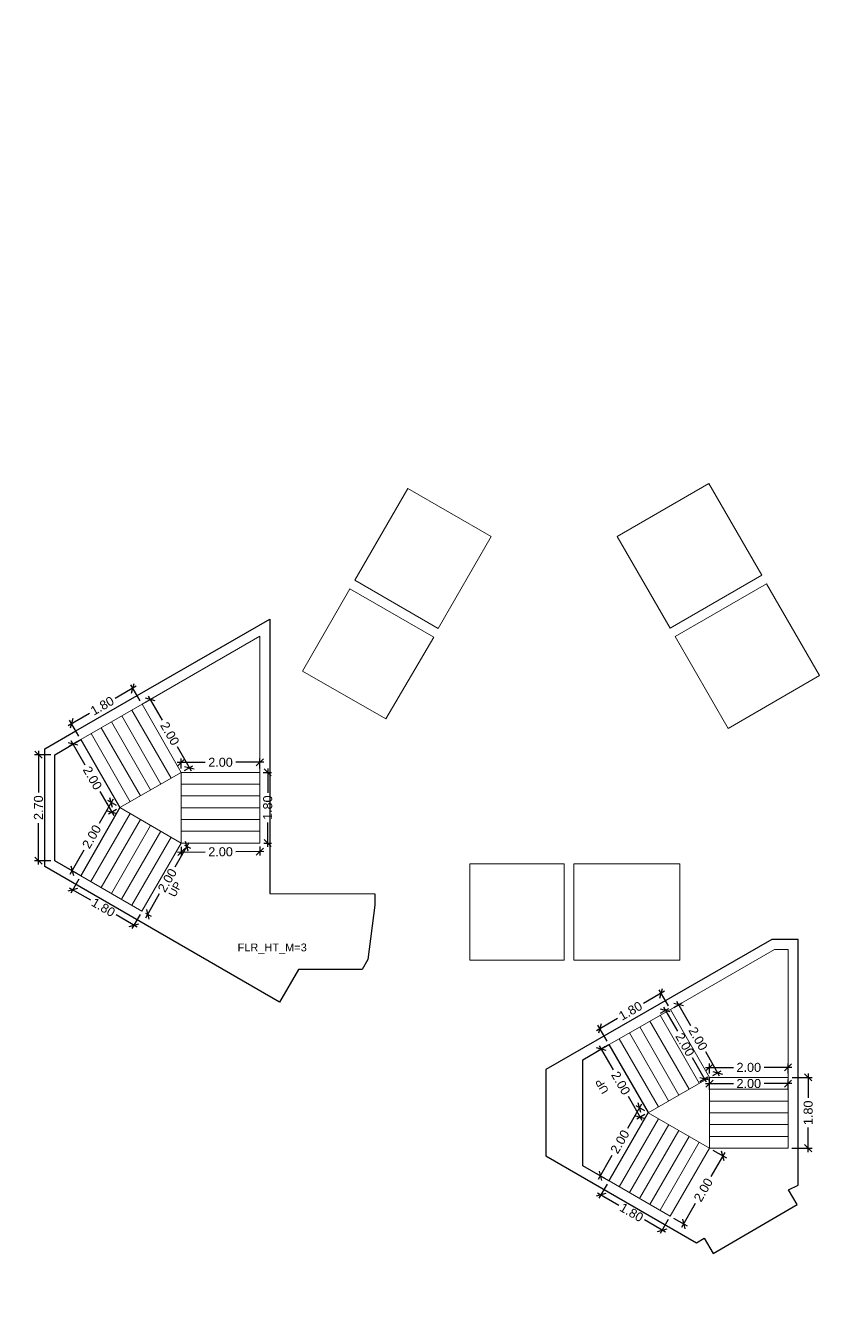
# Model space of a CAD drawing. Header units: metres. Extents: x 256329 to 886268, y -249371 to 355.
# Drawn here: x 283670.53 to 283690.8, y -1088.85 to -1056.43 of the extents above; entities that cross this region are included whole.
import ezdxf

# ---------------------------------------------------------------- set-up
doc = ezdxf.new("R2010")
doc.units = ezdxf.units.M
doc.header["$MEASUREMENT"] = 0
doc.header["$PDMODE"] = 35
doc.linetypes.add('CONTINOUS', pattern=[0])
doc.layers.get('0').update_dxf_attribs({"lineweight": 18})
doc.layers.get('Defpoints').update_dxf_attribs({"lineweight": 20})
doc.layers.add('A_TEXT', color=4, linetype='Continuous', lineweight=0, transparency=0.3)
for name, color, linetype, lineweight in [('BLK_1_FLR_0_LIFT_10', 1, 'Continuous', 0), ('BLK_1_FLR_0_LIFT_11', 1, 'Continuous', 0), ('BLK_1_FLR_0_LIFT_12', 1, 'Continuous', 0), ('BLK_1_FLR_0_LIFT_7', 1, 'Continuous', 0), ('BLK_1_FLR_0_LIFT_8', 1, 'Continuous', 0), ('BLK_1_FLR_0_LIFT_9', 1, 'Continuous', 0), ('BLK_1_FLR_0_STAIR_3_FLIGHT_1', 7, 'Continuous', 0), ('BLK_1_FLR_0_STAIR_3_FLIGHT_2', 7, 'Continuous', 0), ('BLK_1_FLR_0_STAIR_3_FLIGHT_3', 7, 'Continuous', 0), ('BLK_1_FLR_0_STAIR_3_LANDING_2', 7, 'Continuous', 0), ('BLK_1_FLR_0_STAIR_4_FLIGHT_1', 7, 'Continuous', 0), ('BLK_1_FLR_0_STAIR_4_FLIGHT_2', 7, 'Continuous', 0), ('BLK_1_FLR_0_STAIR_4_FLIGHT_3', 7, 'Continuous', 0), ('BLK_1_FLR_0_STAIR_4_LANDING_2', 7, 'Continuous', 0)]:
    doc.layers.add(name, color=color, linetype=linetype, lineweight=lineweight)
for name, color, linetype, plot in [('BLK_1_FLR_0_STAIR_3', 7, 'Continuous', False), ('BLK_1_FLR_0_STAIR_3_LANDING_1', 7, 'Continuous', False), ('BLK_1_FLR_0_STAIR_4', 7, 'Continuous', False), ('BLK_1_FLR_0_STAIR_4_LANDING_1', 7, 'Continuous', False)]:
    doc.layers.add(name, color=color, linetype=linetype, plot=plot)
doc.styles.add('Arial', font='arial.ttf')
doc.styles.get("Standard").update_dxf_attribs({"font": 'arial.ttf'})
doc.dimstyles.new('METRIC DIM', dxfattribs={"dimtxt": 0.23, "dimasz": 0.18, "dimexe": 0.1, "dimexo": 0.1, "dimgap": 0.09, "dimtad": 0, "dimzin": 0, "dimdsep": 46, "dimtxsty": 'Standard', "dimblk": 'OBLIQUE', "dimcen": 0, "dimdle": 0.1, "dimclrd": 147, "dimclre": 147, "dimclrt": 7, "dimadec": 0, "dimazin": 0, "dimtfac": 1, "dimtofl": 0, "dimtmove": 0, "dimatfit": 2, "dimfxl": 0.125, "dimtolj": 1, "dimtzin": 0, "dimarcsym": 0})

# ---------------------------------------------------------------- blocks, each defined once
blk = doc.blocks.new('_Oblique')
at = {"color": 0, "linetype": 'ByBlock', "lineweight": -2}
blk.add_line((-0.5, -0.5), (0.5, 0.5), dxfattribs=at)
blk = doc.blocks.new('*D918')
at = {"layer": 'BLK_1_FLR_0_STAIR_3_FLIGHT_2', "color": 147, "lineweight": -2, "transparency": 16777216}
for p, q in [((283686.803655, -1081.024325), (283686.263919, -1081.334472)), ((283686.902221, -1081.396567), (283686.667128, -1080.987443)), ((283685.069563, -1082.02078), (283685.609299, -1081.710634)), ((283685.341538, -1082.293376), (283685.106445, -1081.884253))]:
    blk.add_line(p, q, dxfattribs=at)
at = {"layer": 'Defpoints', "color": 0, "linetype": 'CONTINOUS', "transparency": 16777216}
for p in [(283686.716951, -1081.074148), (283686.952044, -1081.483271, 0.042641), (283685.391361, -1082.380081, 0.042641)]:
    blk.add_point(p, dxfattribs=at)
at = {"layer": 'BLK_1_FLR_0_STAIR_3_FLIGHT_2', "color": 147, "linetype": 'CONTINOUS', "lineweight": -2, "transparency": 16777216, "xscale": 0.18, "yscale": 0.18, "zscale": 0.18}
for p, rotation in [((283686.716951, -1081.074148), 29.88281300000001), ((283685.156268, -1081.970958), 209.882813)]:
    blk.add_blockref('_Oblique', p, dxfattribs=dict(at, rotation=rotation))
at = {"layer": 'BLK_1_FLR_0_STAIR_3_FLIGHT_2', "color": 7, "linetype": 'CONTINOUS', "transparency": 16777216, "insert": (283685.936609, -1081.522553), "char_height": 0.23, "attachment_point": 5, "rotation": 29.8828126}
blk.add_mtext('\\A1;1.80', dxfattribs=at)
blk = doc.blocks.new('*D919')
at = {"layer": 'BLK_1_FLR_0_STAIR_3_FLIGHT_3', "color": 147, "lineweight": -2, "transparency": 16777216}
for p, q in [((283690.461154, -1083.117548), (283690.46093, -1083.740048)), ((283690.049146, -1083.2174), (283690.561118, -1083.217584)), ((283690.460435, -1085.117548), (283690.460658, -1084.495048)), ((283690.048499, -1085.0174), (283690.560471, -1085.017584))]:
    blk.add_line(p, q, dxfattribs=at)
at = {"layer": 'Defpoints', "color": 0, "linetype": 'CONTINOUS', "transparency": 16777216}
for p in [(283689.949146, -1083.217364, 0.042641), (283690.461118, -1083.217548), (283689.948499, -1085.017364, 0.042641)]:
    blk.add_point(p, dxfattribs=at)
at = {"layer": 'BLK_1_FLR_0_STAIR_3_FLIGHT_3', "color": 147, "linetype": 'CONTINOUS', "lineweight": -2, "transparency": 16777216, "xscale": 0.18, "yscale": 0.18, "zscale": 0.18}
for p, rotation in [((283690.461118, -1083.217548), 89.979403), ((283690.460471, -1085.017548), 269.979403)]:
    blk.add_blockref('_Oblique', p, dxfattribs=dict(at, rotation=rotation))
at = {"layer": 'BLK_1_FLR_0_STAIR_3_FLIGHT_3', "color": 7, "linetype": 'CONTINOUS', "transparency": 16777216, "insert": (283690.460794, -1084.117548), "char_height": 0.23, "attachment_point": 5, "rotation": 89.9794033}
blk.add_mtext('\\A1;1.80', dxfattribs=at)
blk = doc.blocks.new('*D920')
at = {"layer": 'BLK_1_FLR_0_STAIR_3_LANDING_1', "color": 147, "lineweight": -2, "transparency": 16777216}
for p, q in [((283686.216544, -1083.900344), (283685.8624, -1084.51627)), ((283686.301125, -1084.064328), (283686.080007, -1083.93719)), ((283685.119174, -1085.808886), (283685.473318, -1085.19296)), ((283685.303446, -1085.799487), (283685.082329, -1085.672349))]:
    blk.add_line(p, q, dxfattribs=at)
at = {"layer": 'Defpoints', "color": 0, "linetype": 'CONTINOUS', "transparency": 16777216}
for p in [(283686.166698, -1083.987036), (283686.387816, -1084.114173, 0.042641), (283685.390138, -1085.849332, 0.042641)]:
    blk.add_point(p, dxfattribs=at)
at = {"layer": 'BLK_1_FLR_0_STAIR_3_LANDING_1', "color": 147, "linetype": 'CONTINOUS', "lineweight": -2, "transparency": 16777216, "xscale": 0.18, "yscale": 0.18, "zscale": 0.18}
for p, rotation in [((283686.166698, -1083.987036), 60.102044), ((283685.16902, -1085.722194), 240.102044)]:
    blk.add_blockref('_Oblique', p, dxfattribs=dict(at, rotation=rotation))
at = {"layer": 'BLK_1_FLR_0_STAIR_3_LANDING_1', "color": 7, "linetype": 'CONTINOUS', "transparency": 16777216, "insert": (283685.667859, -1084.854615), "char_height": 0.23, "attachment_point": 5, "rotation": 60.1020442}
blk.add_mtext('\\A1;2.00', dxfattribs=at)
blk = doc.blocks.new('*D921')
at = {"layer": 'BLK_1_FLR_0_STAIR_3_LANDING_1', "color": 147, "lineweight": -2, "transparency": 16777216}
for p, q in [((283685.304656, -1082.429904), (283685.103937, -1082.545242)), ((283685.140819, -1082.408715), (283685.494418, -1083.024069)), ((283686.23692, -1084.316216), (283685.883321, -1083.700862)), ((283686.301111, -1084.163996), (283686.100393, -1084.279335))]:
    blk.add_line(p, q, dxfattribs=at)
at = {"layer": 'Defpoints', "color": 0, "linetype": 'CONTINOUS', "transparency": 16777216}
for p in [(283685.190642, -1082.495419), (283685.391361, -1082.380081, 0.042641), (283686.387816, -1084.114173, 0.042641)]:
    blk.add_point(p, dxfattribs=at)
at = {"layer": 'BLK_1_FLR_0_STAIR_3_LANDING_1', "color": 147, "linetype": 'CONTINOUS', "lineweight": -2, "transparency": 16777216, "xscale": 0.18, "yscale": 0.18, "zscale": 0.18}
for p, rotation in [((283685.190642, -1082.495419), 119.882813), ((283686.187097, -1084.229512), 299.882813)]:
    blk.add_blockref('_Oblique', p, dxfattribs=dict(at, rotation=rotation))
at = {"layer": 'BLK_1_FLR_0_STAIR_3_LANDING_1', "color": 7, "linetype": 'CONTINOUS', "transparency": 16777216, "insert": (283685.688869, -1083.362466), "char_height": 0.23, "attachment_point": 5, "rotation": 299.8828126}
blk.add_mtext('\\A1;2.00', dxfattribs=at)
blk = doc.blocks.new('*D922')
at = {"layer": 'BLK_1_FLR_0_STAIR_3_LANDING_2', "color": 147, "lineweight": -2, "transparency": 16777216}
for p, q in [((283687.038749, -1081.433448), (283687.246874, -1081.313854)), ((283687.110347, -1081.276972), (283687.463946, -1081.892326)), ((283688.206448, -1083.184474), (283687.852849, -1082.569119)), ((283688.035204, -1083.167541), (283688.24333, -1083.047946))]:
    blk.add_line(p, q, dxfattribs=at)
at = {"layer": 'Defpoints', "color": 0, "linetype": 'CONTINOUS', "transparency": 16777216}
for p in [(283686.952044, -1081.483271, 0.042641), (283687.16017, -1081.363677), (283687.948499, -1083.217364, 0.042641)]:
    blk.add_point(p, dxfattribs=at)
at = {"layer": 'BLK_1_FLR_0_STAIR_3_LANDING_2', "color": 147, "linetype": 'CONTINOUS', "lineweight": -2, "transparency": 16777216, "xscale": 0.18, "yscale": 0.18, "zscale": 0.18}
for p, rotation in [((283687.16017, -1081.363677), 119.882813), ((283688.156625, -1083.097769), 299.882813)]:
    blk.add_blockref('_Oblique', p, dxfattribs=dict(at, rotation=rotation))
at = {"layer": 'BLK_1_FLR_0_STAIR_3_LANDING_2', "color": 7, "linetype": 'CONTINOUS', "transparency": 16777216, "insert": (283687.658397, -1082.230723), "char_height": 0.23, "attachment_point": 5, "rotation": 299.8828126}
blk.add_mtext('\\A1;2.00', dxfattribs=at)
blk = doc.blocks.new('*D923')
at = {"layer": 'BLK_1_FLR_0_STAIR_3_LANDING_2', "color": 147, "lineweight": -2, "transparency": 16777216}
for p, q in [((283687.948499, -1083.117364), (283687.948499, -1082.861713)), ((283689.948499, -1083.117364), (283689.948499, -1082.861713)), ((283687.848499, -1082.961713), (283688.558213, -1082.961713)), ((283690.048499, -1082.961713), (283689.338786, -1082.961713))]:
    blk.add_line(p, q, dxfattribs=at)
at = {"layer": 'Defpoints', "color": 0, "linetype": 'CONTINOUS', "transparency": 16777216}
for p in [(283689.948499, -1082.961713), (283687.948499, -1083.217364, 0.042641), (283689.948499, -1083.217364, 0.042641)]:
    blk.add_point(p, dxfattribs=at)
at = {"layer": 'BLK_1_FLR_0_STAIR_3_LANDING_2', "color": 147, "linetype": 'CONTINOUS', "lineweight": -2, "transparency": 16777216, "xscale": 0.18, "yscale": 0.18, "zscale": 0.18, "rotation": 180}
blk.add_blockref('_Oblique', (283687.948499, -1082.961713), dxfattribs=at)
at = {"layer": 'BLK_1_FLR_0_STAIR_3_LANDING_2', "color": 147, "linetype": 'CONTINOUS', "lineweight": -2, "transparency": 16777216, "xscale": 0.18, "yscale": 0.18, "zscale": 0.18}
blk.add_blockref('_Oblique', (283689.948499, -1082.961713), dxfattribs=at)
at = {"layer": 'BLK_1_FLR_0_STAIR_3_LANDING_2', "color": 7, "linetype": 'CONTINOUS', "transparency": 16777216, "insert": (283688.948499, -1082.961713), "char_height": 0.23, "attachment_point": 5}
blk.add_mtext('\\A1;2.00', dxfattribs=at)
blk = doc.blocks.new('*D924')
at = {"layer": 'BLK_1_FLR_0_STAIR_3_FLIGHT_1', "color": 147, "lineweight": -2, "transparency": 16777216}
for p, q in [((283685.340154, -1085.935944), (283685.134748, -1086.291874)), ((283685.09812, -1086.155278), (283685.637279, -1086.466426)), ((283686.83036, -1087.15495), (283686.2912, -1086.843802)), ((283686.89917, -1086.835649), (283686.693764, -1087.191579))]:
    blk.add_line(p, q, dxfattribs=at)
at = {"layer": 'Defpoints', "color": 0, "linetype": 'CONTINOUS', "transparency": 16777216}
for p in [(283685.390138, -1085.849332, 0.042641), (283686.949154, -1086.749037, 0.042641), (283686.743748, -1087.104967)]:
    blk.add_point(p, dxfattribs=at)
at = {"layer": 'BLK_1_FLR_0_STAIR_3_FLIGHT_1', "color": 147, "linetype": 'CONTINOUS', "lineweight": -2, "transparency": 16777216, "xscale": 0.18, "yscale": 0.18, "zscale": 0.18}
for p, rotation in [((283685.184732, -1086.205262), 150.01084), ((283686.743748, -1087.104967), 330.01084)]:
    blk.add_blockref('_Oblique', p, dxfattribs=dict(at, rotation=rotation))
at = {"layer": 'BLK_1_FLR_0_STAIR_3_FLIGHT_1', "color": 7, "linetype": 'CONTINOUS', "transparency": 16777216, "insert": (283685.96424, -1086.655114), "char_height": 0.23, "attachment_point": 5, "rotation": 330.0108404}
blk.add_mtext('\\A1;1.80', dxfattribs=at)
blk = doc.blocks.new('*D925')
at = {"layer": 'BLK_1_FLR_0_STAIR_4_FLIGHT_2', "color": 147, "lineweight": -2, "transparency": 16777216}
for p, q in [((283673.354119, -1073.256937), (283672.814383, -1073.567084)), ((283673.452685, -1073.629178), (283673.217592, -1073.220055)), ((283671.620027, -1074.253392), (283672.159763, -1073.943245)), ((283671.892002, -1074.525988), (283671.656909, -1074.116865))]:
    blk.add_line(p, q, dxfattribs=at)
at = {"layer": 'Defpoints', "color": 0, "linetype": 'CONTINOUS', "transparency": 16777216}
for p in [(283673.267415, -1073.30676), (283673.502508, -1073.715883, 0.042641), (283671.941825, -1074.612693, 0.042641)]:
    blk.add_point(p, dxfattribs=at)
at = {"layer": 'BLK_1_FLR_0_STAIR_4_FLIGHT_2', "color": 147, "linetype": 'CONTINOUS', "lineweight": -2, "transparency": 16777216, "xscale": 0.18, "yscale": 0.18, "zscale": 0.18}
for p, rotation in [((283673.267415, -1073.30676), 29.88281300000001), ((283671.706731, -1074.203569), 209.882813)]:
    blk.add_blockref('_Oblique', p, dxfattribs=dict(at, rotation=rotation))
at = {"layer": 'BLK_1_FLR_0_STAIR_4_FLIGHT_2', "color": 7, "linetype": 'CONTINOUS', "transparency": 16777216, "insert": (283672.487073, -1073.755164), "char_height": 0.23, "attachment_point": 5, "rotation": 29.8828126}
blk.add_mtext('\\A1;1.80', dxfattribs=at)
blk = doc.blocks.new('*D926')
at = {"layer": 'BLK_1_FLR_0_STAIR_4_LANDING_1', "color": 147, "lineweight": -2, "transparency": 16777216}
for p, q in [((283672.767008, -1076.132956), (283672.412864, -1076.748882)), ((283672.851588, -1076.29694), (283672.630471, -1076.169802)), ((283671.669638, -1078.041498), (283672.023782, -1077.425572)), ((283671.85391, -1078.032098), (283671.632792, -1077.904961))]:
    blk.add_line(p, q, dxfattribs=at)
at = {"layer": 'Defpoints', "color": 0, "linetype": 'CONTINOUS', "transparency": 16777216}
for p in [(283672.717162, -1076.219647), (283672.93828, -1076.346785, 0.042641), (283671.940602, -1078.081944, 0.042641)]:
    blk.add_point(p, dxfattribs=at)
at = {"layer": 'BLK_1_FLR_0_STAIR_4_LANDING_1', "color": 147, "linetype": 'CONTINOUS', "lineweight": -2, "transparency": 16777216, "xscale": 0.18, "yscale": 0.18, "zscale": 0.18}
for p, rotation in [((283672.717162, -1076.219647), 60.102044), ((283671.719484, -1077.954806), 240.102044)]:
    blk.add_blockref('_Oblique', p, dxfattribs=dict(at, rotation=rotation))
at = {"layer": 'BLK_1_FLR_0_STAIR_4_LANDING_1', "color": 7, "linetype": 'CONTINOUS', "transparency": 16777216, "insert": (283672.218323, -1077.087227), "char_height": 0.23, "attachment_point": 5, "rotation": 60.1020442}
blk.add_mtext('\\A1;2.00', dxfattribs=at)
blk = doc.blocks.new('*D927')
at = {"layer": 'BLK_1_FLR_0_STAIR_4_FLIGHT_2', "color": 147, "lineweight": -2, "transparency": 16777216}
for p, q in [((283671.85512, -1074.662516), (283671.654401, -1074.777854)), ((283671.691283, -1074.641327), (283672.044882, -1075.256681)), ((283672.787384, -1076.548828), (283672.433785, -1075.933474)), ((283672.851575, -1076.396608), (283672.650856, -1076.511946))]:
    blk.add_line(p, q, dxfattribs=at)
at = {"layer": 'Defpoints', "color": 0, "linetype": 'CONTINOUS', "transparency": 16777216}
for p in [(283671.741106, -1074.728031), (283671.941825, -1074.612693, 0.042641), (283672.93828, -1076.346785, 0.042641)]:
    blk.add_point(p, dxfattribs=at)
at = {"layer": 'BLK_1_FLR_0_STAIR_4_FLIGHT_2', "color": 147, "linetype": 'CONTINOUS', "lineweight": -2, "transparency": 16777216, "xscale": 0.18, "yscale": 0.18, "zscale": 0.18}
for p, rotation in [((283671.741106, -1074.728031), 119.882813), ((283672.737561, -1076.462124), 299.882813)]:
    blk.add_blockref('_Oblique', p, dxfattribs=dict(at, rotation=rotation))
at = {"layer": 'BLK_1_FLR_0_STAIR_4_FLIGHT_2', "color": 7, "linetype": 'CONTINOUS', "transparency": 16777216, "insert": (283672.239333, -1075.595077), "char_height": 0.23, "attachment_point": 5, "rotation": 299.8828126}
blk.add_mtext('\\A1;2.00', dxfattribs=at)
blk = doc.blocks.new('*D928')
at = {"layer": 'BLK_1_FLR_0_STAIR_4_FLIGHT_3', "color": 147, "lineweight": -2, "transparency": 16777216}
for p, q in [((283674.499411, -1077.349974), (283674.500428, -1077.577254)), ((283676.49961, -1077.341021), (283676.500627, -1077.5683)), ((283674.399982, -1077.477702), (283675.109797, -1077.474525)), ((283676.600179, -1077.467854), (283675.890363, -1077.471031))]:
    blk.add_line(p, q, dxfattribs=at)
at = {"layer": 'Defpoints', "color": 0, "linetype": 'CONTINOUS', "transparency": 16777216}
for p in [(283674.498963, -1077.249975, 0.042641), (283676.499162, -1077.241022, 0.042641), (283676.50018, -1077.468301)]:
    blk.add_point(p, dxfattribs=at)
at = {"layer": 'BLK_1_FLR_0_STAIR_4_FLIGHT_3', "color": 147, "linetype": 'CONTINOUS', "lineweight": -2, "transparency": 16777216, "xscale": 0.18, "yscale": 0.18, "zscale": 0.18}
for p, rotation in [((283674.499981, -1077.477255), 180.256477), ((283676.50018, -1077.468301), 0.256477)]:
    blk.add_blockref('_Oblique', p, dxfattribs=dict(at, rotation=rotation))
at = {"layer": 'BLK_1_FLR_0_STAIR_4_FLIGHT_3', "color": 7, "linetype": 'CONTINOUS', "transparency": 16777216, "insert": (283675.50008, -1077.472778), "char_height": 0.23, "attachment_point": 5, "rotation": 0.2564771}
blk.add_mtext('\\A1;2.00', dxfattribs=at)
blk = doc.blocks.new('*D929')
at = {"layer": 'BLK_1_FLR_0_STAIR_4_FLIGHT_1', "color": 147, "lineweight": -2, "transparency": 16777216}
for p, q in [((283674.693888, -1077.247009), (283674.339311, -1077.861423)), ((283674.585575, -1077.299959), (283674.730517, -1077.383605)), ((283673.594576, -1079.151907), (283673.949153, -1078.537493)), ((283673.58623, -1079.031633), (283673.731171, -1079.115278))]:
    blk.add_line(p, q, dxfattribs=at)
at = {"layer": 'Defpoints', "color": 0, "linetype": 'CONTINOUS', "transparency": 16777216}
for p in [(283674.498963, -1077.249975, 0.042641), (283673.499618, -1078.981649, 0.042641), (283673.644559, -1079.065295)]:
    blk.add_point(p, dxfattribs=at)
at = {"layer": 'BLK_1_FLR_0_STAIR_4_FLIGHT_1', "color": 147, "linetype": 'CONTINOUS', "lineweight": -2, "transparency": 16777216, "xscale": 0.18, "yscale": 0.18, "zscale": 0.18}
for p, rotation in [((283674.643905, -1077.333621), 60.01084000000001), ((283673.644559, -1079.065295), 240.01084)]:
    blk.add_blockref('_Oblique', p, dxfattribs=dict(at, rotation=rotation))
at = {"layer": 'BLK_1_FLR_0_STAIR_4_FLIGHT_1', "color": 7, "linetype": 'CONTINOUS', "transparency": 16777216, "insert": (283674.144232, -1078.199458), "char_height": 0.23, "attachment_point": 5, "rotation": 60.0108404}
blk.add_mtext('\\A1;2.00', dxfattribs=at)
blk = doc.blocks.new('*D930')
at = {"layer": 'BLK_1_FLR_0_STAIR_4_LANDING_2', "color": 147, "lineweight": -2, "transparency": 16777216}
for p, q in [((283673.589212, -1073.66606), (283673.797338, -1073.546466)), ((283673.660811, -1073.509584), (283674.01441, -1074.124938)), ((283674.756912, -1075.417086), (283674.403313, -1074.801731)), ((283674.585668, -1075.400153), (283674.793794, -1075.280558))]:
    blk.add_line(p, q, dxfattribs=at)
at = {"layer": 'Defpoints', "color": 0, "linetype": 'CONTINOUS', "transparency": 16777216}
for p in [(283673.502508, -1073.715883, 0.042641), (283673.710634, -1073.596288), (283674.498963, -1075.449975, 0.042641)]:
    blk.add_point(p, dxfattribs=at)
at = {"layer": 'BLK_1_FLR_0_STAIR_4_LANDING_2', "color": 147, "linetype": 'CONTINOUS', "lineweight": -2, "transparency": 16777216, "xscale": 0.18, "yscale": 0.18, "zscale": 0.18}
for p, rotation in [((283673.710634, -1073.596288), 119.882813), ((283674.707089, -1075.330381), 299.882813)]:
    blk.add_blockref('_Oblique', p, dxfattribs=dict(at, rotation=rotation))
at = {"layer": 'BLK_1_FLR_0_STAIR_4_LANDING_2', "color": 7, "linetype": 'CONTINOUS', "transparency": 16777216, "insert": (283674.208861, -1074.463335), "char_height": 0.23, "attachment_point": 5, "rotation": 299.8828126}
blk.add_mtext('\\A1;2.00', dxfattribs=at)
blk = doc.blocks.new('*D931')
at = {"layer": 'BLK_1_FLR_0_STAIR_4_LANDING_2', "color": 147, "lineweight": -2, "transparency": 16777216}
for p, q in [((283674.498963, -1075.349975), (283674.498963, -1075.094325)), ((283676.498963, -1075.349975), (283676.498963, -1075.094325)), ((283674.398963, -1075.194325), (283675.108677, -1075.194325)), ((283676.598963, -1075.194325), (283675.88925, -1075.194325))]:
    blk.add_line(p, q, dxfattribs=at)
at = {"layer": 'Defpoints', "color": 0, "linetype": 'CONTINOUS', "transparency": 16777216}
for p in [(283676.498963, -1075.194325), (283674.498963, -1075.449975, 0.042641), (283676.498963, -1075.449975, 0.042641)]:
    blk.add_point(p, dxfattribs=at)
at = {"layer": 'BLK_1_FLR_0_STAIR_4_LANDING_2', "color": 147, "linetype": 'CONTINOUS', "lineweight": -2, "transparency": 16777216, "xscale": 0.18, "yscale": 0.18, "zscale": 0.18, "rotation": 180}
blk.add_blockref('_Oblique', (283674.498963, -1075.194325), dxfattribs=at)
at = {"layer": 'BLK_1_FLR_0_STAIR_4_LANDING_2', "color": 147, "linetype": 'CONTINOUS', "lineweight": -2, "transparency": 16777216, "xscale": 0.18, "yscale": 0.18, "zscale": 0.18}
blk.add_blockref('_Oblique', (283676.498963, -1075.194325), dxfattribs=at)
at = {"layer": 'BLK_1_FLR_0_STAIR_4_LANDING_2', "color": 7, "linetype": 'CONTINOUS', "transparency": 16777216, "insert": (283675.498963, -1075.194325), "char_height": 0.23, "attachment_point": 5}
blk.add_mtext('\\A1;2.00', dxfattribs=at)
blk = doc.blocks.new('*D932')
at = {"layer": 'BLK_1_FLR_0_STAIR_4_FLIGHT_1', "color": 147, "lineweight": -2, "transparency": 16777216}
for p, q in [((283671.890618, -1078.168556), (283671.685212, -1078.524485)), ((283671.648584, -1078.38789), (283672.187743, -1078.699038)), ((283673.380824, -1079.387562), (283672.841664, -1079.076414)), ((283673.449634, -1079.068261), (283673.244228, -1079.42419))]:
    blk.add_line(p, q, dxfattribs=at)
at = {"layer": 'Defpoints', "color": 0, "linetype": 'CONTINOUS', "transparency": 16777216}
for p in [(283671.940602, -1078.081944, 0.042641), (283673.499618, -1078.981649, 0.042641), (283673.294212, -1079.337578)]:
    blk.add_point(p, dxfattribs=at)
at = {"layer": 'BLK_1_FLR_0_STAIR_4_FLIGHT_1', "color": 147, "linetype": 'CONTINOUS', "lineweight": -2, "transparency": 16777216, "xscale": 0.18, "yscale": 0.18, "zscale": 0.18}
for p, rotation in [((283671.735196, -1078.437873), 150.01084), ((283673.294212, -1079.337578), 330.01084)]:
    blk.add_blockref('_Oblique', p, dxfattribs=dict(at, rotation=rotation))
at = {"layer": 'BLK_1_FLR_0_STAIR_4_FLIGHT_1', "color": 7, "linetype": 'CONTINOUS', "transparency": 16777216, "insert": (283672.514704, -1078.887726), "char_height": 0.23, "attachment_point": 5, "rotation": 330.0108404}
blk.add_mtext('\\A1;1.80', dxfattribs=at)
blk = doc.blocks.new('*D933')
at = {"layer": 'BLK_1_FLR_0_STAIR_4_FLIGHT_3', "color": 147, "lineweight": -2, "transparency": 16777216}
for p, q in [((283676.700312, -1075.349975), (283676.700312, -1075.972475)), ((283676.585164, -1075.449975), (283676.800312, -1075.449975)), ((283676.700312, -1077.349975), (283676.700312, -1076.727475)), ((283676.598963, -1077.249975), (283676.800312, -1077.249975))]:
    blk.add_line(p, q, dxfattribs=at)
at = {"layer": 'Defpoints', "color": 0, "linetype": 'CONTINOUS', "transparency": 16777216}
for p in [(283676.485164, -1075.449975, 0.042641), (283676.700312, -1075.449975), (283676.498963, -1077.249975, 0.042641)]:
    blk.add_point(p, dxfattribs=at)
at = {"layer": 'BLK_1_FLR_0_STAIR_4_FLIGHT_3', "color": 147, "linetype": 'CONTINOUS', "lineweight": -2, "transparency": 16777216, "xscale": 0.18, "yscale": 0.18, "zscale": 0.18}
for p, rotation in [((283676.700312, -1075.449975), 90), ((283676.700312, -1077.249975), 270)]:
    blk.add_blockref('_Oblique', p, dxfattribs=dict(at, rotation=rotation))
at = {"layer": 'BLK_1_FLR_0_STAIR_4_FLIGHT_3', "color": 7, "linetype": 'CONTINOUS', "transparency": 16777216, "insert": (283676.700312, -1076.349975), "char_height": 0.23, "attachment_point": 5, "rotation": 90}
blk.add_mtext('\\A1;1.80', dxfattribs=at)
blk = doc.blocks.new('*D934')
at = {"layer": 'BLK_1_FLR_0_STAIR_4_LANDING_1', "color": 147, "lineweight": -2, "transparency": 16777216}
for p, q in [((283671.17805, -1074.999686), (283670.764216, -1074.999686)), ((283670.864216, -1074.899686), (283670.864216, -1075.958869)), ((283670.864216, -1077.798626), (283670.864216, -1076.739442)), ((283671.177387, -1077.698626), (283670.764216, -1077.698626))]:
    blk.add_line(p, q, dxfattribs=at)
at = {"layer": 'Defpoints', "color": 0, "linetype": 'CONTINOUS', "transparency": 16777216}
for p in [(283670.864216, -1074.999686), (283671.27805, -1074.999686, 0.042641), (283671.277387, -1077.698626, 0.042641)]:
    blk.add_point(p, dxfattribs=at)
at = {"layer": 'BLK_1_FLR_0_STAIR_4_LANDING_1', "color": 147, "linetype": 'CONTINOUS', "lineweight": -2, "transparency": 16777216, "xscale": 0.18, "yscale": 0.18, "zscale": 0.18}
for p, rotation in [((283670.864216, -1074.999686), 90), ((283670.864216, -1077.698626), 270)]:
    blk.add_blockref('_Oblique', p, dxfattribs=dict(at, rotation=rotation))
at = {"layer": 'BLK_1_FLR_0_STAIR_4_LANDING_1', "color": 7, "linetype": 'CONTINOUS', "transparency": 16777216, "insert": (283670.864216, -1076.349156), "char_height": 0.23, "attachment_point": 5, "rotation": 90}
blk.add_mtext('\\A1;2.70', dxfattribs=at)
blk = doc.blocks.new('*D935')
at = {"layer": 'BLK_1_FLR_0_STAIR_3_FLIGHT_3', "color": 147, "lineweight": -2, "transparency": 16777216}
for p, q in [((283687.848499, -1083.373316), (283688.558213, -1083.373316)), ((283687.948499, -1083.528967), (283687.948499, -1083.273316)), ((283690.048499, -1083.373316), (283689.338786, -1083.373316)), ((283689.948499, -1083.528967), (283689.948499, -1083.273316))]:
    blk.add_line(p, q, dxfattribs=at)
at = {"layer": 'Defpoints', "color": 0, "linetype": 'CONTINOUS', "transparency": 16777216}
for p in [(283689.948499, -1083.373316), (283687.948499, -1083.628967, 0.042641), (283689.948499, -1083.628967, 0.042641)]:
    blk.add_point(p, dxfattribs=at)
at = {"layer": 'BLK_1_FLR_0_STAIR_3_FLIGHT_3', "color": 147, "linetype": 'CONTINOUS', "lineweight": -2, "transparency": 16777216, "xscale": 0.18, "yscale": 0.18, "zscale": 0.18, "rotation": 180}
blk.add_blockref('_Oblique', (283687.948499, -1083.373316), dxfattribs=at)
at = {"layer": 'BLK_1_FLR_0_STAIR_3_FLIGHT_3', "color": 147, "linetype": 'CONTINOUS', "lineweight": -2, "transparency": 16777216, "xscale": 0.18, "yscale": 0.18, "zscale": 0.18}
blk.add_blockref('_Oblique', (283689.948499, -1083.373316), dxfattribs=at)
at = {"layer": 'BLK_1_FLR_0_STAIR_3_FLIGHT_3', "color": 7, "linetype": 'CONTINOUS', "transparency": 16777216, "insert": (283688.948499, -1083.373316), "char_height": 0.23, "attachment_point": 5}
blk.add_mtext('\\A1;2.00', dxfattribs=at)
blk = doc.blocks.new('*D936')
at = {"layer": 'BLK_1_FLR_0_STAIR_3_FLIGHT_2', "color": 147, "lineweight": -2, "transparency": 16777216}
for p, q in [((283686.704393, -1081.583444), (283686.912519, -1081.463849)), ((283686.775991, -1081.426967), (283687.12959, -1082.042322)), ((283687.872092, -1083.334469), (283687.518493, -1082.719114)), ((283687.700848, -1083.317536), (283687.908974, -1083.197941))]:
    blk.add_line(p, q, dxfattribs=at)
at = {"layer": 'Defpoints', "color": 0, "linetype": 'CONTINOUS', "transparency": 16777216}
for p in [(283686.825814, -1081.513672), (283686.617688, -1081.633266, 0.042641), (283687.614144, -1083.367359, 0.042641)]:
    blk.add_point(p, dxfattribs=at)
at = {"layer": 'BLK_1_FLR_0_STAIR_3_FLIGHT_2', "color": 147, "linetype": 'CONTINOUS', "lineweight": -2, "transparency": 16777216, "xscale": 0.18, "yscale": 0.18, "zscale": 0.18}
for p, rotation in [((283686.825814, -1081.513672), 119.882813), ((283687.822269, -1083.247764), 299.882813)]:
    blk.add_blockref('_Oblique', p, dxfattribs=dict(at, rotation=rotation))
at = {"layer": 'BLK_1_FLR_0_STAIR_3_FLIGHT_2', "color": 7, "linetype": 'CONTINOUS', "transparency": 16777216, "insert": (283687.324042, -1082.380718), "char_height": 0.23, "attachment_point": 5, "rotation": 299.8828126}
blk.add_mtext('\\A1;2.00', dxfattribs=at)
blk = doc.blocks.new('*D937')
at = {"layer": 'BLK_1_FLR_0_STAIR_3_FLIGHT_1', "color": 147, "lineweight": -2, "transparency": 16777216}
for p, q in [((283688.340709, -1085.12825), (283687.986132, -1085.742664)), ((283688.035111, -1085.067347), (283688.377337, -1085.264845)), ((283687.241396, -1087.033147), (283687.595973, -1086.418734)), ((283687.035766, -1086.799021), (283687.377992, -1086.996519))]:
    blk.add_line(p, q, dxfattribs=at)
at = {"layer": 'Defpoints', "color": 0, "linetype": 'CONTINOUS', "transparency": 16777216}
for p in [(283687.948499, -1085.017364), (283686.949154, -1086.749037), (283687.29138, -1086.946535)]:
    blk.add_point(p, dxfattribs=at)
at = {"layer": 'BLK_1_FLR_0_STAIR_3_FLIGHT_1', "color": 147, "linetype": 'CONTINOUS', "lineweight": -2, "transparency": 16777216, "xscale": 0.18, "yscale": 0.18, "zscale": 0.18}
for p, rotation in [((283688.290725, -1085.214862), 60.01084000000001), ((283687.29138, -1086.946535), 240.01084)]:
    blk.add_blockref('_Oblique', p, dxfattribs=dict(at, rotation=rotation))
at = {"layer": 'BLK_1_FLR_0_STAIR_3_FLIGHT_1', "color": 7, "linetype": 'CONTINOUS', "transparency": 16777216, "insert": (283687.791053, -1086.080699), "char_height": 0.23, "attachment_point": 5, "rotation": 60.0108404}
blk.add_mtext('\\A1;2.00', dxfattribs=at)

msp = doc.modelspace()

# ---------------------------------------------------------------- linework, layer by layer
at = {"color": 5, "linetype": 'CONTINOUS'}
for points in [[(283674.498963, -1077.249975), (283674.498963, -1075.449975)], [(283674.498963, -1077.249975), (283672.93828, -1076.346785)], [(283687.948499, -1083.217364), (283686.387816, -1084.114173)], [(283687.948499, -1085.017364), (283687.948499, -1083.217364)], [(283687.948499, -1085.017364), (283686.387816, -1084.114173)]]:
    msp.add_lwpolyline(points, close=True, dxfattribs=at)
at = {"layer": 'BLK_1_FLR_0_LIFT_10', "color": 1, "linetype": 'ByBlock', "lineweight": 9, "elevation": 0.042641}
msp.add_lwpolyline([(283682.390592, -1069.445965), (283681.038631, -1071.783101), (283678.917317, -1070.557323), (283680.269279, -1068.220188)], close=True, dxfattribs=at)
at = {"layer": 'BLK_1_FLR_0_LIFT_11', "color": 1, "linetype": 'ByBlock', "lineweight": 9, "elevation": 0.042641}
msp.add_lwpolyline([(283689.282677, -1070.429996), (283686.944342, -1071.779881), (283685.594457, -1069.441546), (283687.932792, -1068.091661)], close=True, dxfattribs=at)
at = {"layer": 'BLK_1_FLR_0_LIFT_12', "color": 2, "linetype": 'ByBlock', "lineweight": 9, "elevation": 0.124096}
msp.add_lwpolyline([(283688.426235, -1074.330677), (283690.752439, -1072.987795), (283689.402554, -1070.64946), (283687.07379, -1071.99382)], close=True, dxfattribs=at)
at = {"layer": 'BLK_1_FLR_0_LIFT_7', "color": 1, "linetype": 'ByBlock', "lineweight": 9, "elevation": 0.042641}
msp.add_lwpolyline([(283684.496504, -1077.780571), (283687.197117, -1077.780571), (283687.197117, -1080.229896), (283684.496504, -1080.229896)], close=True, dxfattribs=at)
at = {"layer": 'BLK_1_FLR_0_LIFT_8', "color": 1, "linetype": 'ByBlock', "lineweight": 9, "elevation": 0.042641}
msp.add_lwpolyline([(283681.847117, -1077.78191), (283684.24773, -1077.78191), (283684.24773, -1080.231309), (283681.847117, -1080.231309)], close=True, dxfattribs=at)
at = {"layer": 'BLK_1_FLR_0_LIFT_9', "color": 1, "linetype": 'ByBlock', "lineweight": 9, "elevation": 0.159638}
msp.add_lwpolyline([(283679.710332, -1074.083578), (283677.583239, -1072.870143), (283678.792624, -1070.773325), (283680.925603, -1072.00493)], close=True, dxfattribs=at)
at = {"layer": 'BLK_1_FLR_0_STAIR_3', "color": 7, "linetype": 'CONTINOUS'}
msp.add_lwpolyline([(283683.783508, -1083.011833), (283683.783508, -1085.214625), (283687.615721, -1087.426188), (283687.811521, -1087.313056), (283688.041282, -1087.701581), (283690.179463, -1086.45589), (283689.963073, -1086.080016), (283690.201779, -1085.960283), (283690.203343, -1079.70854), (283689.532391, -1079.708372)], close=True, dxfattribs=at)
at = {"layer": 'BLK_1_FLR_0_STAIR_3_FLIGHT_1', "color": 3, "linetype": 'CONTINOUS'}
for p, q in [((283686.387816, -1084.114173), (283685.390138, -1085.849332)), ((283686.649319, -1084.267609), (283685.649974, -1085.999283)), ((283686.909155, -1084.41756), (283685.90981, -1086.149234)), ((283687.168991, -1084.567511), (283686.169646, -1086.299185)), ((283687.428827, -1084.717462), (283686.429482, -1086.449136)), ((283687.688663, -1084.867413), (283686.689318, -1086.599087)), ((283687.948499, -1085.017364), (283686.949154, -1086.749037))]:
    msp.add_line(p, q, dxfattribs=at)
at = {"layer": 'BLK_1_FLR_0_STAIR_3_FLIGHT_1', "ltscale": 0.05}
msp.add_lwpolyline([(283686.387816, -1084.114173), (283687.948499, -1085.017364), (283686.949154, -1086.749037), (283685.390138, -1085.849332), (283686.387816, -1084.114173)], dxfattribs=at)
at = {"layer": 'BLK_1_FLR_0_STAIR_3_FLIGHT_2', "color": 3, "linetype": 'CONTINOUS'}
for p, q in [((283687.948499, -1083.217364), (283686.952044, -1081.483271)), ((283687.428272, -1083.5163), (283686.431816, -1081.782208)), ((283687.688385, -1083.366832), (283686.69193, -1081.632739)), ((283686.64793, -1083.964705), (283685.651475, -1082.230613)), ((283686.908044, -1083.815237), (283685.911588, -1082.081144)), ((283687.168158, -1083.665769), (283686.171702, -1081.931676)), ((283686.387816, -1084.114173), (283685.391361, -1082.380081))]:
    msp.add_line(p, q, dxfattribs=at)
at = {"layer": 'BLK_1_FLR_0_STAIR_3_FLIGHT_2', "color": 7, "linetype": 'CONTINOUS'}
msp.add_lwpolyline([(283685.391361, -1082.380081), (283686.952044, -1081.483271), (283687.948499, -1083.217364), (283686.387816, -1084.114173), (283685.391361, -1082.380081)], dxfattribs=at)
at = {"layer": 'BLK_1_FLR_0_STAIR_3_FLIGHT_3', "color": 3, "linetype": 'CONTINOUS'}
for p, q in [((283687.948499, -1083.217364), (283689.948499, -1083.217364)), ((283687.948499, -1083.517364), (283689.948499, -1083.517364)), ((283687.948499, -1083.817364), (283689.948499, -1083.817364)), ((283687.948499, -1084.117364), (283689.948499, -1084.117364)), ((283687.948499, -1084.417364), (283689.948499, -1084.417364)), ((283687.948499, -1084.717364), (283689.948499, -1084.717364)), ((283687.948499, -1085.017364), (283689.948499, -1085.017364))]:
    msp.add_line(p, q, dxfattribs=at)
at = {"layer": 'BLK_1_FLR_0_STAIR_3_FLIGHT_3', "color": 7, "linetype": 'CONTINOUS'}
msp.add_lwpolyline([(283687.948499, -1085.017364), (283687.948499, -1083.217364), (283689.948499, -1083.217364), (283689.948499, -1085.017364)], close=True, dxfattribs=at)
at = {"layer": 'BLK_1_FLR_0_STAIR_3_LANDING_1', "color": 7, "linetype": 'CONTINOUS'}
msp.add_lwpolyline([(283684.723558, -1085.464067), (283684.724221, -1082.765127), (283685.387995, -1082.378133), (283686.384451, -1084.112226), (283685.386772, -1085.847385), (283684.723558, -1085.464067)], dxfattribs=at)
at = {"layer": 'BLK_1_FLR_0_STAIR_3_LANDING_2', "color": 7, "linetype": 'CONTINOUS'}
msp.add_lwpolyline([(283687.948499, -1083.217364), (283686.952044, -1081.483271), (283689.599961, -1079.961708), (283689.949961, -1079.961796), (283689.948499, -1083.217364), (283687.948499, -1083.217364)], dxfattribs=at)
at = {"layer": 'BLK_1_FLR_0_STAIR_4', "color": 7, "linetype": 'CONTINOUS'}
msp.add_lwpolyline([(283671.024032, -1077.844822), (283671.024767, -1074.854127), (283671.814924, -1074.39345), (283673.376058, -1073.496381), (283676.753945, -1071.545571), (283676.750919, -1078.537973), (283679.42751, -1078.538643), (283679.427438, -1078.827936), (283679.249873, -1080.213118), (283679.103662, -1080.46645), (283677.480721, -1080.466138), (283677.00051, -1081.297103)], close=True, dxfattribs=at)
at = {"layer": 'BLK_1_FLR_0_STAIR_4_FLIGHT_1', "color": 3, "linetype": 'CONTINOUS'}
for p, q in [((283672.93828, -1076.346785), (283671.940602, -1078.081944)), ((283673.199783, -1076.500221), (283672.200438, -1078.231895)), ((283673.459619, -1076.650172), (283672.460274, -1078.381846)), ((283673.719455, -1076.800123), (283672.72011, -1078.531797)), ((283673.979291, -1076.950074), (283672.979946, -1078.681748)), ((283674.239127, -1077.100025), (283673.239782, -1078.831698)), ((283674.498963, -1077.249975), (283673.499618, -1078.981649))]:
    msp.add_line(p, q, dxfattribs=at)
at = {"layer": 'BLK_1_FLR_0_STAIR_4_FLIGHT_1', "ltscale": 0.05}
msp.add_lwpolyline([(283672.93828, -1076.346785), (283674.498963, -1077.249975), (283673.499618, -1078.981649), (283671.940602, -1078.081944), (283672.93828, -1076.346785)], dxfattribs=at)
at = {"layer": 'BLK_1_FLR_0_STAIR_4_FLIGHT_2', "color": 3, "linetype": 'CONTINOUS'}
for p, q in [((283674.498963, -1075.449975), (283673.502508, -1073.715883)), ((283673.978735, -1075.748912), (283672.98228, -1074.01482)), ((283674.238849, -1075.599444), (283673.242394, -1073.865351)), ((283673.458508, -1076.047849), (283672.462052, -1074.313756)), ((283673.718621, -1075.89838), (283672.722166, -1074.164288)), ((283672.93828, -1076.346785), (283671.941825, -1074.612693)), ((283673.198394, -1076.197317), (283672.201938, -1074.463224))]:
    msp.add_line(p, q, dxfattribs=at)
at = {"layer": 'BLK_1_FLR_0_STAIR_4_FLIGHT_2', "color": 7, "linetype": 'CONTINOUS'}
msp.add_lwpolyline([(283671.941825, -1074.612693), (283673.502508, -1073.715883), (283674.498963, -1075.449975), (283672.93828, -1076.346785), (283671.941825, -1074.612693)], dxfattribs=at)
at = {"layer": 'BLK_1_FLR_0_STAIR_4_FLIGHT_3', "color": 3, "linetype": 'CONTINOUS'}
for p, q in [((283674.498963, -1075.449975), (283676.498963, -1075.449975)), ((283674.498963, -1075.749975), (283676.498963, -1075.749975)), ((283674.498963, -1076.049975), (283676.498963, -1076.049975)), ((283674.498963, -1076.349975), (283676.498963, -1076.349975)), ((283674.498963, -1076.649975), (283676.498963, -1076.649975)), ((283674.498963, -1076.949975), (283676.498963, -1076.949975)), ((283674.498963, -1077.249975), (283676.498963, -1077.249975))]:
    msp.add_line(p, q, dxfattribs=at)
at = {"layer": 'BLK_1_FLR_0_STAIR_4_FLIGHT_3', "color": 7, "linetype": 'CONTINOUS'}
msp.add_lwpolyline([(283674.498963, -1077.249975), (283674.498963, -1075.449975), (283676.498963, -1075.449975), (283676.498963, -1077.249975)], close=True, dxfattribs=at)
at = {"layer": 'BLK_1_FLR_0_STAIR_4_LANDING_1', "color": 7, "linetype": 'CONTINOUS'}
msp.add_lwpolyline([(283671.277387, -1077.698626), (283671.27805, -1074.999686), (283671.941825, -1074.612693), (283672.93828, -1076.346785), (283671.940602, -1078.081944), (283671.277387, -1077.698626)], dxfattribs=at)
at = {"layer": 'BLK_1_FLR_0_STAIR_4_LANDING_2', "ltscale": 0.05}
msp.add_lwpolyline([(283674.498963, -1075.449975), (283673.502508, -1073.715883), (283676.499686, -1071.984941), (283676.499686, -1075.449975), (283674.498963, -1075.449975)], dxfattribs=at)

# ---------------------------------------------------------------- texts
at = {"layer": 'A_TEXT', "lineweight": 0, "char_height": 0.2, "width": 2.485498, "attachment_point": 9, "style": 'Arial'}
for insert, rotation in [((283674.910665, -1077.579474), 61.8720228), ((283684.791888, -1082.511225), 120.0054902)]:
    msp.add_mtext('\\pxi2.2673,qc;UP', dxfattribs=dict(at, insert=insert, rotation=rotation))
at = {"layer": 'BLK_1_FLR_0_STAIR_4', "color": 7, "linetype": 'CONTINOUS', "insert": (283675.93327, -1079.807218, -0.042641), "char_height": 0.2, "attachment_point": 1}
msp.add_mtext_dynamic_manual_height_columns('FLR_HT_M=3', width=2.272281, gutter_width=0.405, heights=[0.300679], dxfattribs=at)

# ---------------------------------------------------------------- dimensions: what is measured, and where the dimension line sits
at = {"layer": 'BLK_1_FLR_0_STAIR_3_FLIGHT_1', "color": 2, "linetype": 'CONTINOUS'}
dim = msp.add_aligned_dim(p1=(283687.948499, -1085.017364), p2=(283686.949154, -1086.749037), distance=0.395125, dimstyle='METRIC DIM', override={"dimfxl": 0.18}, dxfattribs=at)
dim.commit()
dim.dimension.update_dxf_attribs({"geometry": '*D937', "text_midpoint": (283687.791053, -1086.080699)})
at = {"layer": 'BLK_1_FLR_0_STAIR_3_FLIGHT_1', "color": 1, "linetype": 'CONTINOUS'}
dim = msp.add_aligned_dim(p1=(283685.390138, -1085.849332), p2=(283686.949154, -1086.749037), distance=-0.410947, dimstyle='METRIC DIM', override={"dimfxl": 0.18}, dxfattribs=at)
dim.commit()
dim.dimension.update_dxf_attribs({"geometry": '*D924', "text_midpoint": (283685.96424, -1086.655114, -0.042641)})
at = {"layer": 'BLK_1_FLR_0_STAIR_3_FLIGHT_2', "color": 1, "linetype": 'CONTINOUS'}
dim = msp.add_aligned_dim(p1=(283685.391361, -1082.380081), p2=(283686.952044, -1081.483271), distance=0.471858, dimstyle='METRIC DIM', override={"dimfxl": 0.18}, dxfattribs=at)
dim.commit()
dim.dimension.update_dxf_attribs({"geometry": '*D918', "text_midpoint": (283685.936609, -1081.522553, -0.042641)})
at = {"layer": 'BLK_1_FLR_0_STAIR_3_FLIGHT_2', "color": 2, "linetype": 'CONTINOUS'}
dim = msp.add_aligned_dim(p1=(283687.614144, -1083.367359), p2=(283686.617688, -1081.633266), distance=-0.24004, dimstyle='METRIC DIM', override={"dimfxl": 0.18}, dxfattribs=at)
dim.commit()
dim.dimension.update_dxf_attribs({"geometry": '*D936', "text_midpoint": (283687.324042, -1082.380718, -0.042641)})
at = {"layer": 'BLK_1_FLR_0_STAIR_3_FLIGHT_3', "color": 1, "linetype": 'CONTINOUS'}
dim = msp.add_aligned_dim(p1=(283689.948499, -1085.017364), p2=(283689.949146, -1083.217364), distance=-0.511972, dimstyle='METRIC DIM', override={"dimfxl": 0.18}, dxfattribs=at)
dim.commit()
dim.dimension.update_dxf_attribs({"geometry": '*D919', "text_midpoint": (283690.460794, -1084.117548, -0.042641)})
at = {"layer": 'BLK_1_FLR_0_STAIR_3_FLIGHT_3', "color": 2, "linetype": 'CONTINOUS'}
dim = msp.add_aligned_dim(p1=(283687.948499, -1083.628967), p2=(283689.948499, -1083.628967), distance=0.255651, dimstyle='METRIC DIM', override={"dimfxl": 0.18}, dxfattribs=at)
dim.commit()
dim.dimension.update_dxf_attribs({"geometry": '*D935', "text_midpoint": (283688.948499, -1083.373316, -0.042641)})
at = {"layer": 'BLK_1_FLR_0_STAIR_3_LANDING_1', "color": 1, "linetype": 'CONTINOUS'}
dim = msp.add_aligned_dim(p1=(283686.387816, -1084.114173), p2=(283685.391361, -1082.380081), distance=0.231497, dimstyle='METRIC DIM', override={"dimfxl": 0.18}, dxfattribs=at)
dim.commit()
dim.dimension.update_dxf_attribs({"geometry": '*D921', "text_midpoint": (283685.688869, -1083.362466, -0.042641)})
at = {"layer": 'BLK_1_FLR_0_STAIR_3_LANDING_1', "color": 2, "linetype": 'CONTINOUS'}
dim = msp.add_aligned_dim(p1=(283685.390138, -1085.849332), p2=(283686.387816, -1084.114173), distance=0.255063, dimstyle='METRIC DIM', override={"dimfxl": 0.18}, dxfattribs=at)
dim.commit()
dim.dimension.update_dxf_attribs({"geometry": '*D920', "text_midpoint": (283685.667859, -1084.854615, -0.042641)})
at = {"layer": 'BLK_1_FLR_0_STAIR_3_LANDING_2', "color": 1, "linetype": 'CONTINOUS'}
dim = msp.add_aligned_dim(p1=(283687.948499, -1083.217364), p2=(283686.952044, -1081.483271), distance=-0.24004, dimstyle='METRIC DIM', override={"dimfxl": 0.18}, dxfattribs=at)
dim.commit()
dim.dimension.update_dxf_attribs({"geometry": '*D922', "text_midpoint": (283687.658397, -1082.230723, -0.042641)})
at = {"layer": 'BLK_1_FLR_0_STAIR_3_LANDING_2', "color": 2, "linetype": 'CONTINOUS'}
dim = msp.add_aligned_dim(p1=(283687.948499, -1083.217364), p2=(283689.948499, -1083.217364), distance=0.255651, dimstyle='METRIC DIM', override={"dimfxl": 0.18}, dxfattribs=at)
dim.commit()
dim.dimension.update_dxf_attribs({"geometry": '*D923', "text_midpoint": (283688.948499, -1082.961713, -0.042641)})
at = {"layer": 'BLK_1_FLR_0_STAIR_4_FLIGHT_1', "color": 2, "linetype": 'CONTINOUS'}
dim = msp.add_aligned_dim(p1=(283674.498963, -1077.249975), p2=(283673.499618, -1078.981649), distance=0.167346, dimstyle='METRIC DIM', override={"dimfxl": 0.18}, dxfattribs=at)
dim.commit()
dim.dimension.update_dxf_attribs({"geometry": '*D929', "text_midpoint": (283674.144232, -1078.199458, -0.042641)})
at = {"layer": 'BLK_1_FLR_0_STAIR_4_FLIGHT_1', "color": 1, "linetype": 'CONTINOUS'}
dim = msp.add_aligned_dim(p1=(283671.940602, -1078.081944), p2=(283673.499618, -1078.981649), distance=-0.410947, dimstyle='METRIC DIM', override={"dimfxl": 0.18}, dxfattribs=at)
dim.commit()
dim.dimension.update_dxf_attribs({"geometry": '*D932', "text_midpoint": (283672.514704, -1078.887726, -0.042641)})
at = {"layer": 'BLK_1_FLR_0_STAIR_4_FLIGHT_2', "color": 1, "linetype": 'CONTINOUS'}
dim = msp.add_aligned_dim(p1=(283671.941825, -1074.612693), p2=(283673.502508, -1073.715883), distance=0.471858, dimstyle='METRIC DIM', override={"dimfxl": 0.18}, dxfattribs=at)
dim.commit()
dim.dimension.update_dxf_attribs({"geometry": '*D925', "text_midpoint": (283672.487073, -1073.755164, -0.042641)})
at = {"layer": 'BLK_1_FLR_0_STAIR_4_FLIGHT_2', "color": 2, "linetype": 'CONTINOUS'}
dim = msp.add_aligned_dim(p1=(283672.93828, -1076.346785), p2=(283671.941825, -1074.612693), distance=0.231497, dimstyle='METRIC DIM', override={"dimfxl": 0.18}, dxfattribs=at)
dim.commit()
dim.dimension.update_dxf_attribs({"geometry": '*D927', "text_midpoint": (283672.239333, -1075.595077, -0.042641)})
at = {"layer": 'BLK_1_FLR_0_STAIR_4_FLIGHT_3', "color": 1, "linetype": 'CONTINOUS'}
dim = msp.add_linear_dim(base=(283676.700312, -1075.449975, -0.042641), p1=(283676.498963, -1077.249975), p2=(283676.485164, -1075.449975), angle=90, dimstyle='METRIC DIM', override={"dimfxl": 0.18}, dxfattribs=at)
dim.commit()
dim.dimension.update_dxf_attribs({"geometry": '*D933', "text_midpoint": (283676.700312, -1076.349975, -0.042641)})
at = {"layer": 'BLK_1_FLR_0_STAIR_4_FLIGHT_3', "color": 2, "linetype": 'CONTINOUS'}
dim = msp.add_aligned_dim(p1=(283674.498963, -1077.249975), p2=(283676.499162, -1077.241022), distance=-0.227281, dimstyle='METRIC DIM', override={"dimfxl": 0.18}, dxfattribs=at)
dim.commit()
dim.dimension.update_dxf_attribs({"geometry": '*D928', "text_midpoint": (283675.50008, -1077.472778, -0.042641)})
at = {"layer": 'BLK_1_FLR_0_STAIR_4_LANDING_1', "color": 1, "linetype": 'CONTINOUS'}
dim = msp.add_linear_dim(base=(283670.864216, -1074.999686, -0.042641), p1=(283671.277387, -1077.698626), p2=(283671.27805, -1074.999686), angle=90, dimstyle='METRIC DIM', override={"dimfxl": 0.18}, dxfattribs=at)
dim.commit()
dim.dimension.update_dxf_attribs({"geometry": '*D934', "text_midpoint": (283670.864216, -1076.349156, -0.042641)})
at = {"layer": 'BLK_1_FLR_0_STAIR_4_LANDING_1', "color": 2, "linetype": 'CONTINOUS'}
dim = msp.add_aligned_dim(p1=(283671.940602, -1078.081944), p2=(283672.93828, -1076.346785), distance=0.255063, dimstyle='METRIC DIM', override={"dimfxl": 0.18}, dxfattribs=at)
dim.commit()
dim.dimension.update_dxf_attribs({"geometry": '*D926', "text_midpoint": (283672.218323, -1077.087227, -0.042641)})
at = {"layer": 'BLK_1_FLR_0_STAIR_4_LANDING_2', "color": 1, "linetype": 'CONTINOUS'}
dim = msp.add_aligned_dim(p1=(283674.498963, -1075.449975), p2=(283673.502508, -1073.715883), distance=-0.24004, dimstyle='METRIC DIM', override={"dimfxl": 0.18}, dxfattribs=at)
dim.commit()
dim.dimension.update_dxf_attribs({"geometry": '*D930', "text_midpoint": (283674.208861, -1074.463335, -0.042641)})
at = {"layer": 'BLK_1_FLR_0_STAIR_4_LANDING_2', "color": 2, "linetype": 'CONTINOUS'}
dim = msp.add_aligned_dim(p1=(283674.498963, -1075.449975), p2=(283676.498963, -1075.449975), distance=0.25565, dimstyle='METRIC DIM', override={"dimfxl": 0.18}, dxfattribs=at)
dim.commit()
dim.dimension.update_dxf_attribs({"geometry": '*D931', "text_midpoint": (283675.498963, -1075.194325, -0.042641)})

doc.saveas('drawing.dxf')
